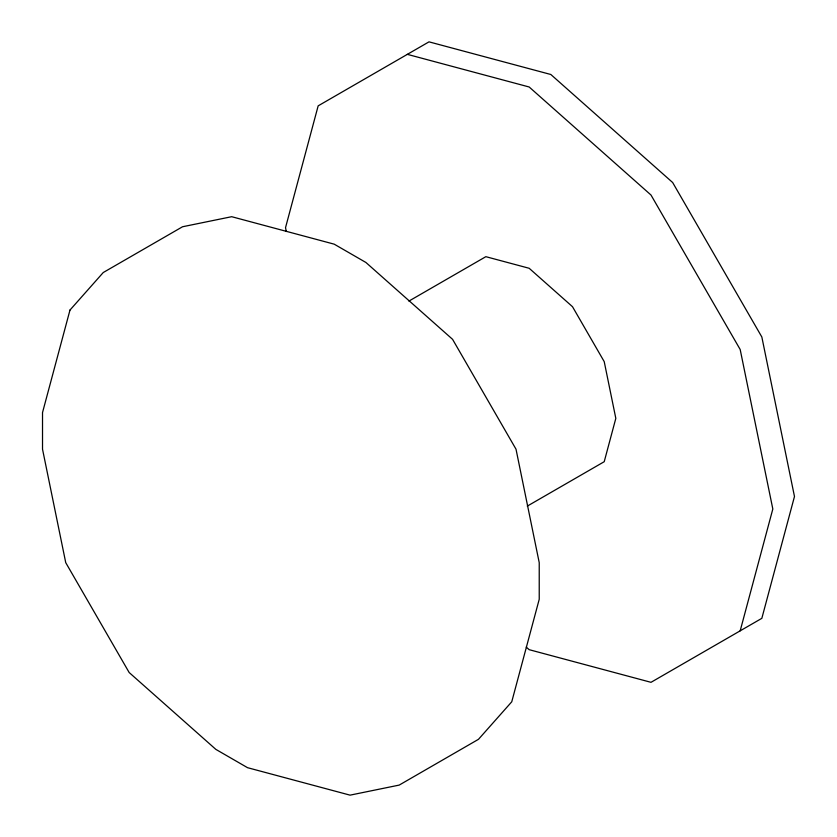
<?xml version="1.0" encoding="UTF-8"?>
<svg xmlns="http://www.w3.org/2000/svg" width="837" height="837" viewBox="0 0 837 837"><rect width="100%" height="100%" fill="white"/><g stroke="black" fill="none" stroke-linecap="round" stroke-linejoin="round"><path stroke-width="1.26" d="M740.18 630.836L772.823 509.011L740.18 349.489L650.998 195.031L529.172 86.996L407.347 54.353M408.916 301.09L485.847 256.677L529.172 268.279L572.498 306.698L604.22 361.636L615.823 418.374L604.22 461.7L527.289 506.113M526.243 647.095L529.172 649.679L650.998 682.322L761.837 618.334L794.48 496.508L761.837 336.987L672.655 182.518L550.83 74.493L429.004 41.85L318.165 105.849L285.522 227.674L286.306 231.504M69.984 310.056L42.52 412.568L42.52 449.187L65.736 562.652L129.17 672.529L215.831 749.366L247.543 767.686L350.054 795.15L399.186 785.096L478.482 739.312L511.752 701.793L539.227 599.282L539.227 562.652L516.01 449.187L452.566 339.32L365.915 262.473L334.193 244.163L231.682 216.699L182.55 226.754L103.254 272.527L69.984 310.056"/></g></svg>
